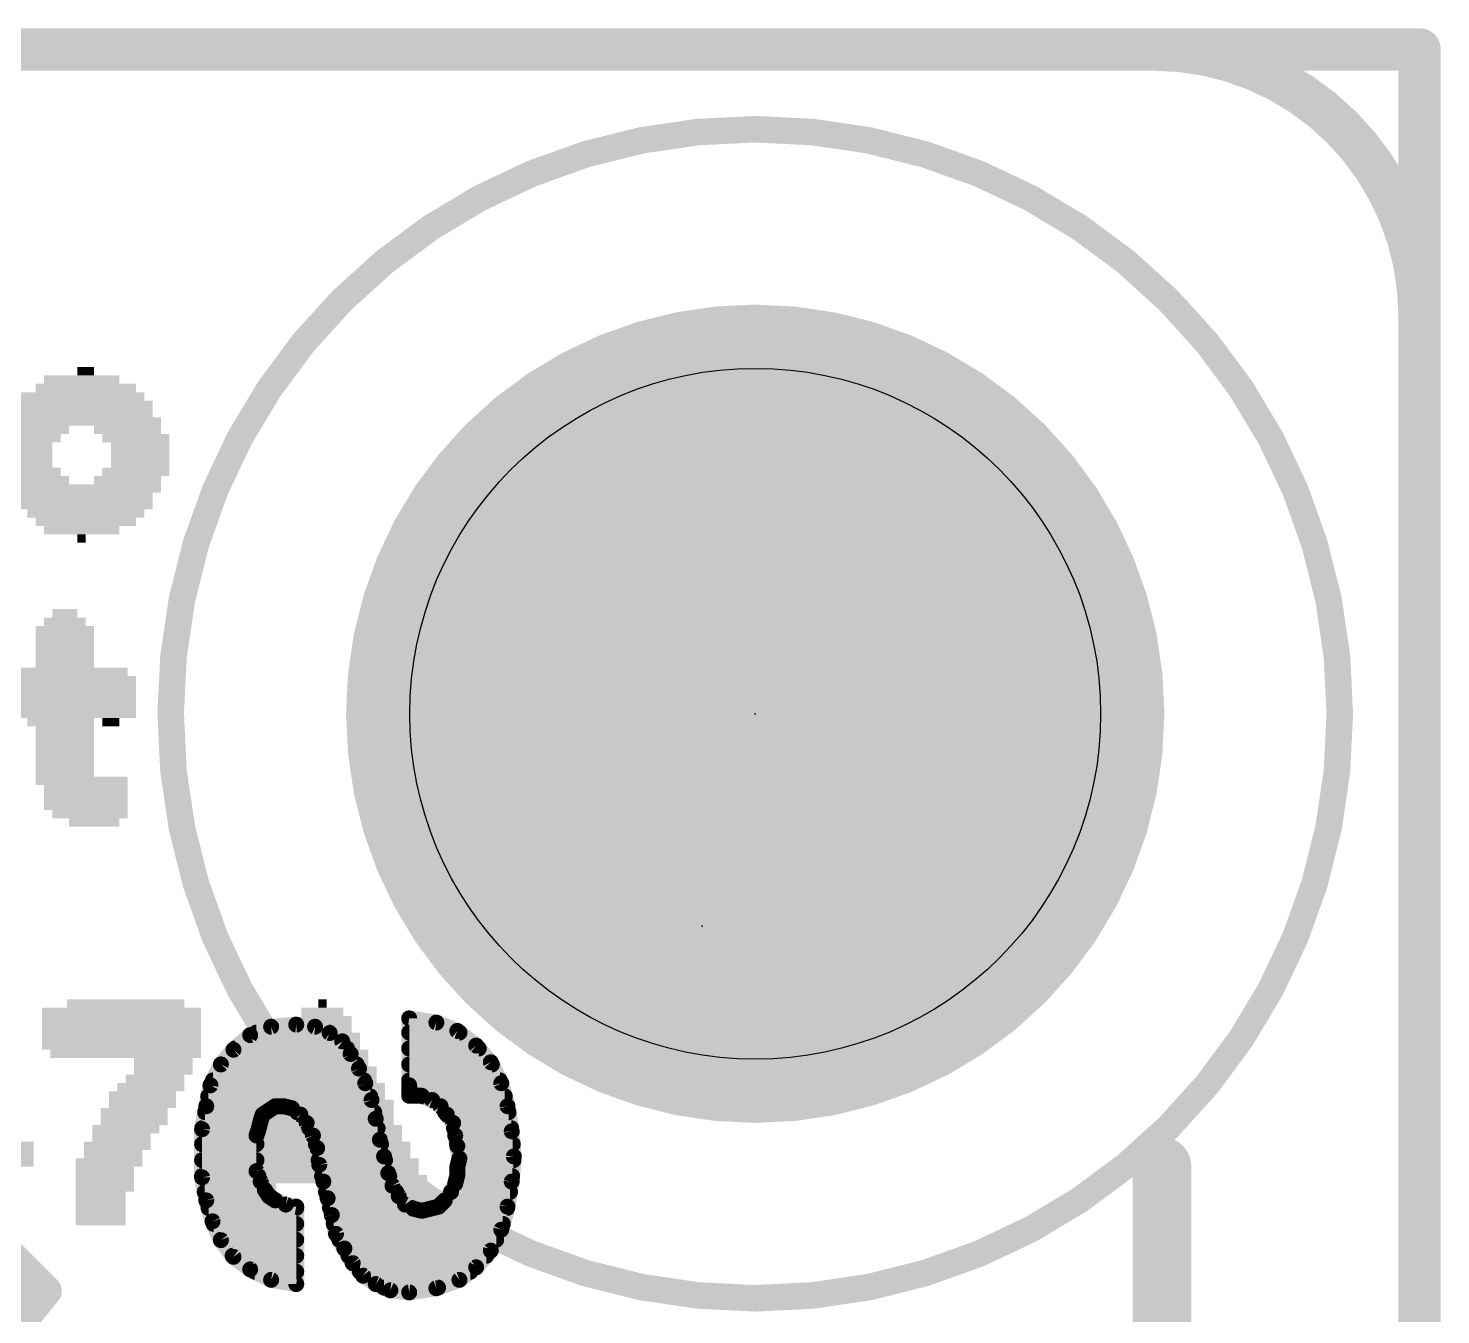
# Model space of a CAD drawing. Extents: x -34.3 to 52.3, y -19.6 to 20.4.
# Drawn here: x 13.67 to 20.42, y 14.27 to 20.42 of the extents above; entities that cross this region are included whole.
import ezdxf

# ---------------------------------------------------------------- set-up
doc = ezdxf.new("R2010")
doc.units = 0
for name, color, linetype in [('1', 12, 'CONTINUOUS'), ('16', 132, 'CONTINUOUS'), ('20', 31, 'CONTINUOUS'), ('21', 253, 'CONTINUOUS'), ('22', 253, 'CONTINUOUS'), ('23', 53, 'CONTINUOUS'), ('24', 53, 'CONTINUOUS'), ('29', 253, 'CONTINUOUS'), ('39', 12, 'CONTINUOUS'), ('41', 12, 'CONTINUOUS'), ('42', 132, 'CONTINUOUS')]:
    doc.layers.add(name, color=color, linetype=linetype)

# ---------------------------------------------------------------- blocks, each defined once
blk = doc.blocks.new('RECT')
blk.add_solid([(-0.5, -0.5), (0.5, -0.5), (-0.5, 0.5), (0.5, 0.5)])

msp = doc.modelspace()

# ---------------------------------------------------------------- linework, layer by layer
at = {"layer": '1', "const_width": 0.2032}
for points in [[(0, 20.32), (20.32, 20.32)], [(20.32, 20.32), (20.32, 0)]]:
    msp.add_lwpolyline(points, dxfattribs=at)
at = {"layer": '1', "const_width": 0.1016}
for points in [[(20.3708, 20.32, 1), (20.2692, 20.32)], [(20.32, 20.2692, 1), (20.32, 20.3708)]]:
    msp.add_lwpolyline(points, format="xyb", dxfattribs=at)
at = {"layer": '16', "const_width": 0.2032}
for points in [[(0, 20.32), (20.32, 20.32)], [(20.32, 20.32), (20.32, 0)]]:
    msp.add_lwpolyline(points, dxfattribs=at)
at = {"layer": '16', "const_width": 0.1016}
for points in [[(20.3708, 20.32, 1), (20.2692, 20.32)], [(20.32, 20.2692, 1), (20.32, 20.3708)]]:
    msp.add_lwpolyline(points, format="xyb", dxfattribs=at)
at = {"layer": '20', "const_width": 0.2032}
for points in [[(19.05, 20.32), (1.27, 20.32)], [(20.32, 1.27), (20.32, 19.05)]]:
    msp.add_lwpolyline(points, dxfattribs=at)
at = {"layer": '20'}
for points, const_width in [([(20.32, 19.05, 0.4142), (19.05, 20.32)], 0.2032), ([(19.05, 20.3708, 1), (19.05, 20.2692)], 0.1016), ([(19.05, 20.2692, 1), (19.05, 20.3708)], 0.1016), ([(20.3708, 19.05, 1), (20.2692, 19.05)], 0.1016), ([(20.2692, 19.05, 1), (20.3708, 19.05)], 0.1016)]:
    msp.add_lwpolyline(points, format="xyb", dxfattribs=dict(at, const_width=const_width))
msp.add_circle((17.145, 17.145), 1.651, dxfattribs=at)
at = {"layer": '21', "const_width": 0.2794}
msp.add_lwpolyline([(19.0895, 13.9827), (19.0895, 14.9818)], dxfattribs=at)
at = {"layer": '21', "const_width": 0.1397}
msp.add_lwpolyline([(19.1594, 14.9818, 1), (19.0197, 14.9818)], format="xyb", dxfattribs=at)
at = {"layer": '22'}
for points, const_width in [([(14.831, 15.649), (14.731, 15.609)], 0.0762), ([(14.951, 15.659), (14.831, 15.649)], 0.0762), ([(15.041, 15.649), (14.951, 15.659)], 0.0762), ([(15.111, 15.619), (15.041, 15.649)], 0.0762), ([(15.621, 15.669), (15.491, 15.689)], 0.0762), ([(15.491, 15.689), (15.491, 15.369)], 0.0762), ([(15.721, 15.629), (15.621, 15.669)], 0.0762), ([(15.811, 15.559), (15.721, 15.629)], 0.0762), ([(14.731, 15.609), (14.651, 15.539)], 0.0762), ([(14.761, 15.621), (15.1063, 15.621)], 0.0762), ([(15.171, 15.579), (15.111, 15.619)], 0.0762), ([(15.211, 15.519), (15.171, 15.579)], 0.0762), ([(15.491, 15.621), (15.7313, 15.621)], 0.0762), ([(15.881, 15.479), (15.811, 15.559)], 0.0762), ([(14.651, 15.539), (14.591, 15.469)], 0.0762), ([(14.6576, 15.5448), (15.1938, 15.5448)], 0.0762), ([(15.251, 15.449), (15.211, 15.519)], 0.0762), ([(15.491, 15.5448), (15.8234, 15.5448)], 0.0762), ([(14.591, 15.469), (14.541, 15.369)], 0.0762), ([(14.5908, 15.4686), (15.2398, 15.4686)], 0.0762), ([(15.281, 15.379), (15.251, 15.449)], 0.0762), ([(15.491, 15.4686), (15.8862, 15.4686)], 0.0762), ([(15.931, 15.379), (15.881, 15.479)], 0.0762), ([(14.541, 15.369), (14.521, 15.269)], 0.0762), ([(14.5527, 15.3924), (15.2753, 15.3924)], 0.0762), ([(15.311, 15.299), (15.281, 15.379)], 0.0762), ([(15.491, 15.3924), (15.9243, 15.3924)], 0.0762), ([(15.491, 15.369), (15.491, 15.319)], 0.0762), ([(15.961, 15.269), (15.931, 15.379)], 0.0762), ([(14.5304, 15.3162), (15.3046, 15.3162)], 0.0762), ([(15.331, 15.209), (15.311, 15.299)], 0.0762), ([(15.491, 15.319), (15.551, 15.319)], 0.0762), ([(15.551, 15.319), (15.601, 15.299)], 0.0762), ([(15.558, 15.3162), (15.9481, 15.3162)], 0.0762), ([(15.601, 15.299), (15.641, 15.269)], 0.0762), ([(14.521, 15.269), (14.501, 15.159)], 0.0762), ([(14.5157, 15.24), (14.8075, 15.24)], 0.0762), ([(14.781, 15.199), (14.791, 15.229)], 0.0762), ([(14.791, 15.229), (14.821, 15.249)], 0.0762), ([(14.821, 15.249), (14.851, 15.269)], 0.0762), ([(14.851, 15.269), (14.891, 15.269)], 0.0762), ([(14.891, 15.269), (14.931, 15.259)], 0.0762), ([(14.931, 15.259), (14.971, 15.229)], 0.0762), ([(14.9563, 15.24), (15.3241, 15.24)], 0.0762), ([(14.971, 15.229), (15.001, 15.189)], 0.0762), ([(15.641, 15.269), (15.671, 15.229)], 0.0762), ([(15.6628, 15.24), (15.9658, 15.24)], 0.0762), ([(15.671, 15.229), (15.701, 15.189)], 0.0762), ([(15.981, 15.149), (15.961, 15.269)], 0.0762), ([(14.501, 15.159), (14.501, 14.929)], 0.0762), ([(14.5019, 15.1638), (14.7722, 15.1638)], 0.0762), ([(14.761, 15.129), (14.771, 15.159)], 0.0762), ([(14.771, 15.159), (14.781, 15.199)], 0.0762), ([(15.001, 15.189), (15.031, 15.129)], 0.0762), ([(15.0136, 15.1638), (15.34, 15.1638)], 0.0762), ([(15.351, 15.109), (15.331, 15.209)], 0.0762), ([(15.701, 15.189), (15.711, 15.129)], 0.0762), ([(15.7052, 15.1638), (15.9785, 15.1638)], 0.0762), ([(14.501, 15.0876), (14.761, 15.0876)], 0.0762), ([(14.761, 14.959), (14.761, 15.129)], 0.0762), ([(15.031, 15.129), (15.051, 15.069)], 0.0762), ([(15.0448, 15.0876), (15.3564, 15.0876)], 0.0762), ([(15.371, 15.029), (15.351, 15.109)], 0.0762), ([(15.711, 15.129), (15.721, 15.079)], 0.0762), ([(15.7193, 15.0876), (15.9861, 15.0876)], 0.0762), ([(15.991, 15.029), (15.981, 15.149)], 0.0762), ([(15.051, 15.069), (15.061, 14.989)], 0.0762), ([(15.391, 14.949), (15.371, 15.029)], 0.0762), ([(15.721, 15.079), (15.731, 15.019)], 0.0762), ([(15.731, 15.019), (15.721, 14.979)], 0.0762), ([(15.981, 14.909), (15.991, 15.029)], 0.0762), ([(14.501, 15.0114), (14.761, 15.0114)], 0.0762), ([(14.781, 14.909), (14.761, 14.959)], 0.0762), ([(15.0582, 15.0114), (15.3754, 15.0114)], 0.0762), ([(15.061, 14.989), (15.081, 14.909)], 0.0762), ([(15.721, 14.979), (15.721, 14.939)], 0.0762), ([(15.7291, 15.0114), (15.9895, 15.0114)], 0.0762), ([(14.501, 14.9352), (14.7705, 14.9352)], 0.0762), ([(14.501, 14.929), (14.521, 14.819)], 0.0762), ([(14.801, 14.869), (14.781, 14.909)], 0.0762), ([(15.0745, 14.9352), (15.3956, 14.9352)], 0.0762), ([(15.081, 14.909), (15.101, 14.829)], 0.0762), ([(15.411, 14.889), (15.391, 14.949)], 0.0762), ([(15.441, 14.839), (15.411, 14.889)], 0.0762), ([(15.711, 14.899), (15.691, 14.859)], 0.0762), ([(15.721, 14.939), (15.711, 14.899)], 0.0762), ([(15.7201, 14.9352), (15.9832, 14.9352)], 0.0762), ([(15.961, 14.789), (15.981, 14.909)], 0.0762), ([(14.5137, 14.859), (14.8077, 14.859)], 0.0762), ([(14.521, 14.819), (14.551, 14.719)], 0.0762), ([(14.821, 14.839), (14.801, 14.869)], 0.0762), ([(14.851, 14.819), (14.821, 14.839)], 0.0762), ([(14.901, 14.799), (14.851, 14.819)], 0.0762), ([(15.0935, 14.859), (15.429, 14.859)], 0.0762), ([(15.101, 14.829), (15.121, 14.749)], 0.0762), ([(15.471, 14.799), (15.441, 14.839)], 0.0762), ([(15.661, 14.819), (15.631, 14.789)], 0.0762), ([(15.691, 14.859), (15.661, 14.819)], 0.0762), ([(15.691, 14.859), (15.9727, 14.859)], 0.0762), ([(14.5319, 14.7828), (14.951, 14.7828)], 0.0762), ([(14.951, 14.789), (14.901, 14.799)], 0.0762), ([(14.951, 14.419), (14.951, 14.789)], 0.0762), ([(15.1126, 14.7828), (15.5034, 14.7828)], 0.0762), ([(15.121, 14.749), (15.141, 14.659)], 0.0762), ([(15.511, 14.779), (15.471, 14.799)], 0.0762), ([(15.551, 14.769), (15.511, 14.779)], 0.0762), ([(15.591, 14.779), (15.551, 14.769)], 0.0762), ([(15.631, 14.789), (15.591, 14.779)], 0.0762), ([(15.6062, 14.7828), (15.9593, 14.7828)], 0.0762), ([(15.931, 14.679), (15.961, 14.789)], 0.0762), ([(13.4965, 14.644), (13.755, 14.3855)], 0.15), ([(14.551, 14.719), (14.591, 14.629)], 0.0762), ([(14.5565, 14.7066), (14.951, 14.7066)], 0.0762), ([(15.1304, 14.7066), (15.9385, 14.7066)], 0.0762), ([(14.5904, 14.6304), (14.951, 14.6304)], 0.0762), ([(14.591, 14.629), (14.651, 14.549)], 0.0762), ([(15.141, 14.659), (15.181, 14.589)], 0.0762), ([(15.1573, 14.6304), (15.9067, 14.6304)], 0.0762), ([(15.881, 14.579), (15.931, 14.679)], 0.0762), ([(14.6471, 14.5542), (14.951, 14.5542)], 0.0762), ([(14.651, 14.549), (14.731, 14.489)], 0.0762), ([(15.181, 14.589), (15.221, 14.519)], 0.0762), ([(15.2009, 14.5542), (15.8593, 14.5542)], 0.0762), ([(15.811, 14.499), (15.881, 14.579)], 0.0762), ([(14.731, 14.489), (14.831, 14.439)], 0.0762), ([(14.753, 14.478), (14.951, 14.478)], 0.0762), ([(15.221, 14.519), (15.271, 14.459)], 0.0762), ([(15.2552, 14.478), (15.783, 14.478)], 0.0762), ([(15.731, 14.439), (15.811, 14.499)], 0.0762), ([(13.1973, 14.4), (13.7405, 14.4)], 0.15), ([(13.755, 14.3855), (13.4476, 14.0085)], 0.15), ([(14.831, 14.439), (14.951, 14.419)], 0.0762), ([(15.271, 14.459), (15.331, 14.419)], 0.0762), ([(15.331, 14.419), (15.401, 14.389)], 0.0762), ([(15.621, 14.399), (15.731, 14.439)], 0.0762), ([(15.3711, 14.4018), (15.6287, 14.4018)], 0.0762), ([(15.401, 14.389), (15.491, 14.379)], 0.0762), ([(15.491, 14.379), (15.621, 14.399)], 0.0762), ([(11.5015, 14.25), (13.6445, 14.25)], 0.15)]:
    msp.add_lwpolyline(points, dxfattribs=dict(at, const_width=const_width))
for points, const_width in [([(14.8294, 15.668, 1), (14.8326, 15.63)], 0.0381), ([(14.8381, 15.6313, 1), (14.8239, 15.6667)], 0.0381), ([(14.9531, 15.6779, 1), (14.9489, 15.6401)], 0.0381), ([(14.9526, 15.64, 1), (14.9494, 15.678)], 0.0381), ([(15.0485, 15.6665, 1), (15.0335, 15.6315)], 0.0381), ([(15.0389, 15.6301, 1), (15.0431, 15.6679)], 0.0381), ([(15.4939, 15.7078, 1), (15.4881, 15.6702)], 0.0381), ([(15.5101, 15.689, 1), (15.472, 15.689)], 0.0381), ([(15.6281, 15.6867, 1), (15.6139, 15.6513)], 0.0381), ([(15.6181, 15.6502, 1), (15.6239, 15.6878)], 0.0381), ([(15.7327, 15.644, 1), (15.7093, 15.614)], 0.0381), ([(15.7139, 15.6113, 1), (15.7281, 15.6467)], 0.0381), ([(14.7239, 15.6267, 1), (14.7381, 15.5913)], 0.0381), ([(14.7435, 15.5947, 1), (14.7185, 15.6233)], 0.0381), ([(14.761, 15.6401, 1), (14.761, 15.602)], 0.0381), ([(15.1216, 15.6349, 1), (15.1004, 15.6031)], 0.0381), ([(15.1035, 15.6015, 1), (15.1185, 15.6365)], 0.0381), ([(15.1063, 15.602, 1), (15.1063, 15.6401)], 0.0381), ([(15.1869, 15.5896, 1), (15.1551, 15.5684)], 0.0381), ([(15.1604, 15.5631, 1), (15.1816, 15.5949)], 0.0381), ([(15.491, 15.6401, 1), (15.491, 15.602)], 0.0381), ([(15.7313, 15.602, 1), (15.7313, 15.6401)], 0.0381), ([(15.8253, 15.5715, 1), (15.7967, 15.5465)], 0.0381), ([(14.6385, 15.5533, 1), (14.6635, 15.5247)], 0.0381), ([(14.6655, 15.5266, 1), (14.6365, 15.5514)], 0.0381), ([(14.6576, 15.5639, 1), (14.6576, 15.5258)], 0.0381), ([(15.2275, 15.5285, 1), (15.1945, 15.5095)], 0.0381), ([(15.1938, 15.5258, 1), (15.1938, 15.5639)], 0.0381), ([(15.1951, 15.5084, 1), (15.2269, 15.5296)], 0.0381), ([(15.491, 15.5639, 1), (15.491, 15.5258)], 0.0381), ([(15.7993, 15.544, 1), (15.8227, 15.574)], 0.0381), ([(15.8234, 15.5258, 1), (15.8234, 15.5639)], 0.0381), ([(14.5908, 15.4877, 1), (14.5908, 15.4496)], 0.0381), ([(14.5765, 15.4814, 1), (14.6055, 15.4566)], 0.0381), ([(14.608, 15.4605, 1), (14.574, 15.4775)], 0.0381), ([(15.2685, 15.4565, 1), (15.2335, 15.4415)], 0.0381), ([(15.2345, 15.4395, 1), (15.2675, 15.4585)], 0.0381), ([(15.2398, 15.4496, 1), (15.2398, 15.4877)], 0.0381), ([(15.491, 15.4877, 1), (15.491, 15.4496)], 0.0381), ([(15.898, 15.4875, 1), (15.864, 15.4705)], 0.0381), ([(15.8667, 15.4665, 1), (15.8953, 15.4915)], 0.0381), ([(15.8862, 15.4496, 1), (15.8862, 15.4877)], 0.0381), ([(14.524, 15.3775, 1), (14.558, 15.3605)], 0.0381), ([(14.5597, 15.3653, 1), (14.5223, 15.3727)], 0.0381), ([(14.5527, 15.4115, 1), (14.5527, 15.3734)], 0.0381), ([(15.2988, 15.3857, 1), (15.2632, 15.3723)], 0.0381), ([(15.2635, 15.3715, 1), (15.2985, 15.3865)], 0.0381), ([(15.2753, 15.3734, 1), (15.2753, 15.4115)], 0.0381), ([(15.491, 15.4115, 1), (15.491, 15.3734)], 0.0381), ([(15.5101, 15.369, 1), (15.472, 15.369)], 0.0381), ([(15.9494, 15.384, 1), (15.9126, 15.374)], 0.0381), ([(15.914, 15.3705, 1), (15.948, 15.3875)], 0.0381), ([(15.9243, 15.3734, 1), (15.9243, 15.4115)], 0.0381), ([(14.5304, 15.3353, 1), (14.5304, 15.2972)], 0.0381), ([(15.3296, 15.3031, 1), (15.2924, 15.2949)], 0.0381), ([(15.3046, 15.2972, 1), (15.3046, 15.3353)], 0.0381), ([(15.472, 15.369, 1), (15.5101, 15.369)], 0.0381), ([(15.491, 15.3381, 1), (15.491, 15.3)], 0.0381), ([(15.472, 15.319, 1), (15.5101, 15.319)], 0.0381), ([(15.5581, 15.3367, 1), (15.5439, 15.3013)], 0.0381), ([(15.558, 15.3353, 1), (15.558, 15.2972)], 0.0381), ([(15.551, 15.3, 1), (15.551, 15.3381)], 0.0381), ([(15.6124, 15.3142, 1), (15.5896, 15.2838)], 0.0381), ([(15.5939, 15.2813, 1), (15.6081, 15.3167)], 0.0381), ([(15.9481, 15.2972, 1), (15.9481, 15.3353)], 0.0381), ([(14.5157, 15.2591, 1), (14.5157, 15.221)], 0.0381), ([(14.5023, 15.2727, 1), (14.5397, 15.2653)], 0.0381), ([(14.5397, 15.2656, 1), (14.5023, 15.2724)], 0.0381), ([(14.7804, 15.2449, 1), (14.8016, 15.2131)], 0.0381), ([(14.8091, 15.223, 1), (14.7729, 15.235)], 0.0381), ([(14.8104, 15.2649, 1), (14.8316, 15.2331)], 0.0381), ([(14.8075, 15.221, 1), (14.8075, 15.2591)], 0.0381), ([(14.8316, 15.2331, 1), (14.8104, 15.2649)], 0.0381), ([(14.851, 15.2881, 1), (14.851, 15.25)], 0.0381), ([(14.8616, 15.2531, 1), (14.8404, 15.2849)], 0.0381), ([(14.8956, 15.2875, 1), (14.8864, 15.2505)], 0.0381), ([(14.891, 15.25, 1), (14.891, 15.2881)], 0.0381), ([(14.9424, 15.2742, 1), (14.9196, 15.2438)], 0.0381), ([(14.9264, 15.2405, 1), (14.9356, 15.2775)], 0.0381), ([(14.9563, 15.2591, 1), (14.9563, 15.221)], 0.0381), ([(14.9862, 15.2404, 1), (14.9558, 15.2176)], 0.0381), ([(14.9596, 15.2138, 1), (14.9824, 15.2442)], 0.0381), ([(15.2932, 15.2923, 1), (15.3288, 15.3057)], 0.0381), ([(15.3241, 15.221, 1), (15.3241, 15.2591)], 0.0381), ([(15.6562, 15.2804, 1), (15.6258, 15.2576)], 0.0381), ([(15.6296, 15.2538, 1), (15.6524, 15.2842)], 0.0381), ([(15.6628, 15.2591, 1), (15.6628, 15.221)], 0.0381), ([(15.6862, 15.2404, 1), (15.6558, 15.2176)], 0.0381), ([(15.6558, 15.2176, 1), (15.6862, 15.2404)], 0.0381), ([(15.9798, 15.2721, 1), (15.9422, 15.2659)], 0.0381), ([(15.9426, 15.264, 1), (15.9794, 15.274)], 0.0381), ([(15.9658, 15.221, 1), (15.9658, 15.2591)], 0.0381), ([(14.5201, 15.159, 1), (14.482, 15.159)], 0.0381), ([(14.5019, 15.1829, 1), (14.5019, 15.1448)], 0.0381), ([(14.7891, 15.153, 1), (14.7529, 15.165)], 0.0381), ([(14.7629, 15.205, 1), (14.7991, 15.193)], 0.0381), ([(14.7995, 15.1944, 1), (14.7625, 15.2036)], 0.0381), ([(14.7722, 15.1448, 1), (14.7722, 15.1829)], 0.0381), ([(15.018, 15.1975, 1), (14.984, 15.1805)], 0.0381), ([(14.9858, 15.1776, 1), (15.0162, 15.2004)], 0.0381), ([(15.0136, 15.1829, 1), (15.0136, 15.1448)], 0.0381), ([(15.3497, 15.2127, 1), (15.3123, 15.2053)], 0.0381), ([(15.3124, 15.2049, 1), (15.3496, 15.2131)], 0.0381), ([(15.34, 15.1448, 1), (15.34, 15.1829)], 0.0381), ([(15.7198, 15.1921, 1), (15.6822, 15.1859)], 0.0381), ([(15.6858, 15.1776, 1), (15.7162, 15.2004)], 0.0381), ([(15.7052, 15.1829, 1), (15.7052, 15.1448)], 0.0381), ([(15.9785, 15.1448, 1), (15.9785, 15.1829)], 0.0381), ([(14.4823, 15.1624, 1), (14.5197, 15.1556)], 0.0381), ([(14.501, 15.1067, 1), (14.501, 15.0686)], 0.0381), ([(14.7429, 15.135, 1), (14.7791, 15.123)], 0.0381), ([(14.7801, 15.129, 1), (14.742, 15.129)], 0.0381), ([(14.7525, 15.1636, 1), (14.7895, 15.1544)], 0.0381), ([(14.761, 15.0686, 1), (14.761, 15.1067)], 0.0381), ([(15.0491, 15.135, 1), (15.0129, 15.123)], 0.0381), ([(15.014, 15.1205, 1), (15.048, 15.1375)], 0.0381), ([(15.0448, 15.1067, 1), (15.0448, 15.0686)], 0.0381), ([(15.3695, 15.1136, 1), (15.3325, 15.1044)], 0.0381), ([(15.3323, 15.1053, 1), (15.3697, 15.1127)], 0.0381), ([(15.3564, 15.0686, 1), (15.3564, 15.1067)], 0.0381), ([(15.7297, 15.1327, 1), (15.6923, 15.1253)], 0.0381), ([(15.6922, 15.1259, 1), (15.7298, 15.1321)], 0.0381), ([(15.7193, 15.1067, 1), (15.7193, 15.0686)], 0.0381), ([(16, 15.1506, 1), (15.962, 15.1474)], 0.0381), ([(15.9622, 15.1459, 1), (15.9998, 15.1521)], 0.0381), ([(15.9861, 15.0686, 1), (15.9861, 15.1067)], 0.0381), ([(15.0699, 15.0714, 1), (15.0321, 15.0666)], 0.0381), ([(15.0329, 15.063, 1), (15.0691, 15.075)], 0.0381), ([(15.3895, 15.0336, 1), (15.3525, 15.0244)], 0.0381), ([(15.7398, 15.0821, 1), (15.7022, 15.0759)], 0.0381), ([(15.7023, 15.0753, 1), (15.7397, 15.0827)], 0.0381), ([(15.7495, 15.0144, 1), (15.7125, 15.0236)], 0.0381), ([(16.01, 15.0274, 1), (15.972, 15.0306)], 0.0381), ([(14.501, 15.0305, 1), (14.501, 14.9924)], 0.0381), ([(14.7787, 14.9661, 1), (14.7433, 14.9519)], 0.0381), ([(14.761, 14.9924, 1), (14.761, 15.0305)], 0.0381), ([(15.0582, 15.0305, 1), (15.0582, 14.9924)], 0.0381), ([(15.0795, 14.9936, 1), (15.0425, 14.9844)], 0.0381), ([(15.0421, 14.9866, 1), (15.0799, 14.9914)], 0.0381), ([(15.3525, 15.0244, 1), (15.3895, 15.0336)], 0.0381), ([(15.3754, 14.9924, 1), (15.3754, 15.0305)], 0.0381), ([(15.7401, 14.979, 1), (15.702, 14.979)], 0.0381), ([(15.7025, 14.9836, 1), (15.7395, 14.9744)], 0.0381), ([(15.7291, 15.0305, 1), (15.7291, 14.9924)], 0.0381), ([(15.7122, 15.0159, 1), (15.7498, 15.0221)], 0.0381), ([(15.972, 15.0274, 1), (16.01, 15.0306)], 0.0381), ([(15.9895, 14.9924, 1), (15.9895, 15.0305)], 0.0381), ([(14.501, 14.9543, 1), (14.501, 14.9162)], 0.0381), ([(14.5197, 14.9324, 1), (14.4823, 14.9256)], 0.0381), ([(14.482, 14.929, 1), (14.5201, 14.929)], 0.0381), ([(14.742, 14.959, 1), (14.7801, 14.959)], 0.0381), ([(14.798, 14.9175, 1), (14.764, 14.9005)], 0.0381), ([(14.7633, 14.9019, 1), (14.7987, 14.9161)], 0.0381), ([(14.7705, 14.9162, 1), (14.7705, 14.9543)], 0.0381), ([(15.0745, 14.9543, 1), (15.0745, 14.9162)], 0.0381), ([(15.0995, 14.9136, 1), (15.0625, 14.9044)], 0.0381), ([(15.0625, 14.9044, 1), (15.0995, 14.9136)], 0.0381), ([(15.4091, 14.955, 1), (15.3729, 14.943)], 0.0381), ([(15.3725, 14.9444, 1), (15.4095, 14.9536)], 0.0381), ([(15.4273, 14.8988, 1), (15.3947, 14.8792)], 0.0381), ([(15.3956, 14.9162, 1), (15.3956, 14.9543)], 0.0381), ([(15.6925, 14.9036, 1), (15.7295, 14.8944)], 0.0381), ([(15.728, 14.8905, 1), (15.694, 14.9075)], 0.0381), ([(15.7201, 14.9543, 1), (15.7201, 14.9162)], 0.0381), ([(15.702, 14.939, 1), (15.7401, 14.939)], 0.0381), ([(15.7395, 14.9344, 1), (15.7025, 14.9436)], 0.0381), ([(15.962, 14.9106, 1), (16, 14.9074)], 0.0381), ([(15.9998, 14.9059, 1), (15.9622, 14.9121)], 0.0381), ([(15.9832, 14.9162, 1), (15.9832, 14.9543)], 0.0381), ([(14.5137, 14.878, 1), (14.5137, 14.8399)], 0.0381), ([(14.5392, 14.8245, 1), (14.5028, 14.8135)], 0.0381), ([(14.8169, 14.8796, 1), (14.7851, 14.8584)], 0.0381), ([(14.784, 14.8605, 1), (14.818, 14.8775)], 0.0381), ([(14.8316, 14.8549, 1), (14.8104, 14.8231)], 0.0381), ([(14.8051, 14.8284, 1), (14.8369, 14.8496)], 0.0381), ([(14.8077, 14.8399, 1), (14.8077, 14.878)], 0.0381), ([(14.8581, 14.8367, 1), (14.8439, 14.8013)], 0.0381), ([(14.8404, 14.8031, 1), (14.8616, 14.8349)], 0.0381), ([(15.0935, 14.878, 1), (15.0935, 14.8399)], 0.0381), ([(15.1195, 14.8336, 1), (15.0825, 14.8244)], 0.0381), ([(15.3929, 14.883, 1), (15.4291, 14.895)], 0.0381), ([(15.4562, 14.8504, 1), (15.4258, 14.8276)], 0.0381), ([(15.4247, 14.8292, 1), (15.4573, 14.8488)], 0.0381), ([(15.429, 14.8399, 1), (15.429, 14.878)], 0.0381), ([(15.6745, 14.8055, 1), (15.6475, 14.8325)], 0.0381), ([(15.691, 14.878, 1), (15.691, 14.8399)], 0.0381), ([(15.674, 14.8675, 1), (15.708, 14.8505)], 0.0381), ([(15.7062, 14.8476, 1), (15.6758, 14.8704)], 0.0381), ([(15.9727, 14.8399, 1), (15.9727, 14.878)], 0.0381), ([(14.5023, 14.8156, 1), (14.5397, 14.8224)], 0.0381), ([(14.5319, 14.8018, 1), (14.5319, 14.7637)], 0.0381), ([(14.9047, 14.8177, 1), (14.8973, 14.7803)], 0.0381), ([(14.8939, 14.7813, 1), (14.9081, 14.8167)], 0.0381), ([(14.9701, 14.789, 1), (14.932, 14.789)], 0.0381), ([(14.9473, 14.7703, 1), (14.9547, 14.8077)], 0.0381), ([(14.951, 14.7637, 1), (14.951, 14.8018)], 0.0381), ([(15.0825, 14.8244, 1), (15.1195, 14.8336)], 0.0381), ([(15.1126, 14.8018, 1), (15.1126, 14.7637)], 0.0381), ([(15.1396, 14.7531, 1), (15.1024, 14.7449)], 0.0381), ([(15.4795, 14.816, 1), (15.4625, 14.782)], 0.0381), ([(15.4558, 14.7876, 1), (15.4862, 14.8104)], 0.0381), ([(15.5156, 14.7975, 1), (15.5064, 14.7605)], 0.0381), ([(15.5025, 14.762, 1), (15.5195, 14.796)], 0.0381), ([(15.5034, 14.7637, 1), (15.5034, 14.8018)], 0.0381), ([(15.5464, 14.7875, 1), (15.5556, 14.7505)], 0.0381), ([(15.5464, 14.7505, 1), (15.5556, 14.7875)], 0.0381), ([(15.5864, 14.7975, 1), (15.5956, 14.7605)], 0.0381), ([(15.5956, 14.7605, 1), (15.5864, 14.7975)], 0.0381), ([(15.6062, 14.8018, 1), (15.6062, 14.7637)], 0.0381), ([(15.6175, 14.8025, 1), (15.6445, 14.7755)], 0.0381), ([(15.6356, 14.7705, 1), (15.6264, 14.8075)], 0.0381), ([(15.6458, 14.8304, 1), (15.6762, 14.8076)], 0.0381), ([(15.9422, 14.7921, 1), (15.9798, 14.7859)], 0.0381), ([(15.9794, 14.784, 1), (15.9426, 14.794)], 0.0381), ([(15.9593, 14.7637, 1), (15.9593, 14.8018)], 0.0381), ([(14.5684, 14.7267, 1), (14.5336, 14.7113)], 0.0381), ([(14.5328, 14.7135, 1), (14.5692, 14.7245)], 0.0381), ([(14.5565, 14.7256, 1), (14.5565, 14.6875)], 0.0381), ([(14.951, 14.6875, 1), (14.951, 14.7256)], 0.0381), ([(15.1025, 14.7444, 1), (15.1395, 14.7536)], 0.0381), ([(15.1304, 14.7256, 1), (15.1304, 14.6875)], 0.0381), ([(15.9385, 14.6875, 1), (15.9385, 14.7256)], 0.0381), ([(14.5904, 14.6494, 1), (14.5904, 14.6113)], 0.0381), ([(14.6062, 14.6404, 1), (14.5758, 14.6176)], 0.0381), ([(14.5736, 14.6213, 1), (14.6084, 14.6367)], 0.0381), ([(14.951, 14.6113, 1), (14.951, 14.6494)], 0.0381), ([(15.1575, 14.6685, 1), (15.1245, 14.6495)], 0.0381), ([(15.1224, 14.6549, 1), (15.1596, 14.6631)], 0.0381), ([(15.1573, 14.6494, 1), (15.1573, 14.6113)], 0.0381), ([(15.9067, 14.6113, 1), (15.9067, 14.6494)], 0.0381), ([(15.9126, 14.684, 1), (15.9494, 14.674)], 0.0381), ([(15.948, 14.6705, 1), (15.914, 14.6875)], 0.0381), ([(14.6471, 14.5733, 1), (14.6471, 14.5352)], 0.0381), ([(14.6624, 14.5642, 1), (14.6396, 14.5338)], 0.0381), ([(14.951, 14.5352, 1), (14.951, 14.5733)], 0.0381), ([(15.1975, 14.5985, 1), (15.1645, 14.5795)], 0.0381), ([(15.1645, 14.5795, 1), (15.1975, 14.5985)], 0.0381), ([(15.2009, 14.5733, 1), (15.2009, 14.5352)], 0.0381), ([(15.8593, 14.5352, 1), (15.8593, 14.5733)], 0.0381), ([(15.864, 14.5875, 1), (15.898, 14.5705)], 0.0381), ([(15.8953, 14.5665, 1), (15.8667, 14.5915)], 0.0381), ([(14.6358, 14.5376, 1), (14.6662, 14.5604)], 0.0381), ([(14.7395, 14.506, 1), (14.7225, 14.472)], 0.0381), ([(14.7196, 14.4738, 1), (14.7424, 14.5042)], 0.0381), ([(14.753, 14.4971, 1), (14.753, 14.459)], 0.0381), ([(14.951, 14.459, 1), (14.951, 14.4971)], 0.0381), ([(15.2356, 14.5312, 1), (15.2064, 14.5068)], 0.0381), ([(15.2045, 14.5095, 1), (15.2375, 14.5285)], 0.0381), ([(15.2552, 14.4971, 1), (15.2552, 14.459)], 0.0381), ([(15.783, 14.459, 1), (15.783, 14.4971)], 0.0381), ([(15.7967, 14.5115, 1), (15.8253, 14.4865)], 0.0381), ([(15.8224, 14.4838, 1), (15.7996, 14.5142)], 0.0381), ([(13.7841, 14.3618, 1), (13.7259, 14.4092)], 0.075), ([(13.7285, 14.359, 1), (13.7815, 14.412)], 0.075), ([(13.7405, 14.3625, 1), (13.7405, 14.4375)], 0.075), ([(14.8341, 14.4578, 1), (14.8279, 14.4202)], 0.0381), ([(14.8225, 14.422, 1), (14.8395, 14.456)], 0.0381), ([(14.9479, 14.4002, 1), (14.9541, 14.4378)], 0.0381), ([(15.2816, 14.4749, 1), (15.2604, 14.4431)], 0.0381), ([(15.2564, 14.4468, 1), (15.2856, 14.4712)], 0.0381), ([(15.3385, 14.4365, 1), (15.3235, 14.4015)], 0.0381), ([(15.3204, 14.4031, 1), (15.3416, 14.4349)], 0.0381), ([(15.7196, 14.4542, 1), (15.7424, 14.4238)], 0.0381), ([(15.7375, 14.4211, 1), (15.7245, 14.4569)], 0.0381), ([(14.932, 14.419, 1), (14.9701, 14.419)], 0.0381), ([(15.3711, 14.4209, 1), (15.3711, 14.3828)], 0.0381), ([(15.4031, 14.4079, 1), (15.3989, 14.3701)], 0.0381), ([(15.3935, 14.3715, 1), (15.4085, 14.4065)], 0.0381), ([(15.4881, 14.3978, 1), (15.4939, 14.3602)], 0.0381), ([(15.4889, 14.3601, 1), (15.4931, 14.3979)], 0.0381), ([(15.6145, 14.4169, 1), (15.6275, 14.3811)], 0.0381), ([(15.6239, 14.3802, 1), (15.6181, 14.4178)], 0.0381), ([(15.6287, 14.3828, 1), (15.6287, 14.4209)], 0.0381), ([(13.6445, 14.2125, 1), (13.6445, 14.2875)], 0.075)]:
    msp.add_lwpolyline(points, format="xyb", dxfattribs=dict(at, const_width=const_width))
at = {"layer": '23'}
msp.add_point((17.145, 17.145), dxfattribs=at)
at = {"layer": '24'}
msp.add_point((16.891, 16.129), dxfattribs=at)
at = {"layer": '29', "const_width": 1.7526}
msp.add_lwpolyline([(17.145, 16.2687, 1), (17.145, 18.0213, 1), (17.145, 16.2687)], format="xyb", dxfattribs=at)
at = {"layer": '39', "const_width": 0.127}
msp.add_lwpolyline([(17.145, 14.351, 1), (17.145, 19.939, 1), (17.145, 14.351)], format="xyb", dxfattribs=at)
at = {"layer": '41'}
for points, const_width in [([(17.145, 18.9992, 1), (17.145, 15.2908)], 0.2032), ([(17.145, 15.2908, 1), (17.145, 18.9992)], 0.2032), ([(17.145, 19.05, 1), (17.145, 18.9484)], 0.1016), ([(17.145, 18.9484, 1), (17.145, 19.05)], 0.1016), ([(17.145, 15.3416, 1), (17.145, 15.24)], 0.1016), ([(17.145, 15.24, 1), (17.145, 15.3416)], 0.1016)]:
    msp.add_lwpolyline(points, format="xyb", dxfattribs=dict(at, const_width=const_width))
at = {"layer": '42'}
for points, const_width in [([(17.145, 18.9992, 1), (17.145, 15.2908)], 0.2032), ([(17.145, 15.2908, 1), (17.145, 18.9992)], 0.2032), ([(17.145, 19.05, 1), (17.145, 18.9484)], 0.1016), ([(17.145, 18.9484, 1), (17.145, 19.05)], 0.1016), ([(17.145, 15.3416, 1), (17.145, 15.24)], 0.1016), ([(17.145, 15.24, 1), (17.145, 15.3416)], 0.1016)]:
    msp.add_lwpolyline(points, format="xyb", dxfattribs=dict(at, const_width=const_width))

# ---------------------------------------------------------------- block references
at = {"layer": '21', "yscale": 0.04}
for p, xscale in [((13.945, 18.782), 0.08), ((13.945, 18.702), 0.48), ((13.925, 18.742), 0.36), ((13.925, 18.662), 0.6), ((13.945, 18.622), 0.64), ((13.925, 18.582), 0.68), ((13.925, 18.542), 0.76), ((13.705, 18.502), 0.32), ((14.145, 18.502), 0.32), ((13.685, 18.462), 0.28), ((13.665, 18.422), 0.24), ((14.185, 18.462), 0.32), ((14.205, 18.422), 0.28), ((13.645, 18.382), 0.28), ((14.205, 18.382), 0.28), ((13.665, 18.342), 0.24), ((13.685, 18.302), 0.28), ((14.185, 18.302), 0.32), ((14.205, 18.342), 0.28), ((13.705, 18.262), 0.32), ((13.925, 18.222), 0.76), ((14.145, 18.262), 0.32), ((13.925, 18.182), 0.68), ((13.945, 18.142), 0.64), ((13.945, 18.102), 0.56), ((13.945, 18.062), 0.48), ((13.925, 18.022), 0.36), ((13.925, 17.982), 0.04), ((13.845, 17.625), 0.12), ((13.845, 17.545), 0.28), ((13.845, 17.585), 0.2), ((13.845, 17.505), 0.28), ((13.845, 17.465), 0.28), ((13.845, 17.425), 0.28), ((13.885, 17.345), 0.52), ((13.845, 17.385), 0.28), ((13.885, 17.305), 0.6), ((13.885, 17.265), 0.6), ((13.885, 17.225), 0.6), ((13.885, 17.185), 0.6), ((13.885, 17.145), 0.6), ((13.825, 17.105), 0.32), ((13.845, 17.065), 0.28), ((14.065, 17.105), 0.08), ((13.845, 17.025), 0.28), ((13.845, 16.985), 0.28), ((13.845, 16.945), 0.28), ((13.845, 16.905), 0.28), ((13.845, 16.865), 0.28), ((13.925, 16.825), 0.44), ((13.945, 16.785), 0.4), ((13.945, 16.745), 0.4), ((13.945, 16.705), 0.4), ((13.965, 16.665), 0.36), ((13.985, 16.625), 0.24), ((14.116, 15.72), 0.76), ((14.136, 15.76), 0.56), ((15.076, 15.72), 0.2), ((15.076, 15.76), 0.04), ((14.116, 15.68), 0.76), ((15.096, 15.68), 0.24), ((14.116, 15.64), 0.76), ((14.116, 15.6), 0.76), ((15.076, 15.64), 0.28), ((15.096, 15.6), 0.32), ((14.116, 15.56), 0.76), ((14.136, 15.52), 0.72), ((15.076, 15.56), 0.36), ((15.096, 15.52), 0.4), ((14.316, 15.48), 0.28), ((15.076, 15.48), 0.44), ((14.276, 15.4), 0.28), ((14.316, 15.44), 0.28), ((15.076, 15.4), 0.52), ((15.096, 15.44), 0.48), ((14.216, 15.32), 0.32), ((14.256, 15.36), 0.32), ((15.076, 15.32), 0.6), ((15.096, 15.36), 0.56), ((14.176, 15.24), 0.32), ((14.216, 15.28), 0.32), ((14.896, 15.24), 0.32), ((14.916, 15.28), 0.28), ((15.256, 15.28), 0.32), ((15.276, 15.24), 0.28), ((14.176, 15.2), 0.32), ((14.876, 15.2), 0.28), ((15.276, 15.2), 0.28), ((14.136, 15.16), 0.32), ((14.116, 15.12), 0.28), ((14.856, 15.16), 0.32), ((15.076, 15.12), 0.76), ((15.316, 15.16), 0.28), ((13.556, 15.08), 0.28), ((13.556, 15.04), 0.28), ((14.096, 15.08), 0.32), ((14.076, 15.04), 0.28), ((15.076, 15.08), 0.84), ((15.076, 15.04), 0.84), ((13.556, 15), 0.28), ((14.056, 15), 0.32), ((15.076, 15), 0.92), ((14.036, 14.96), 0.28), ((14.036, 14.92), 0.28), ((15.076, 14.96), 0.92), ((14.036, 14.88), 0.28), ((14.016, 14.84), 0.24), ((14.696, 14.84), 0.32), ((14.716, 14.88), 0.28), ((15.436, 14.88), 0.28), ((15.456, 14.84), 0.32), ((14.016, 14.8), 0.24), ((14.676, 14.8), 0.28), ((15.476, 14.8), 0.28), ((14.016, 14.76), 0.24), ((14.016, 14.72), 0.24), ((14.696, 14.76), 0.24), ((14.696, 14.72), 0.16), ((15.476, 14.76), 0.28), ((15.456, 14.72), 0.16)]:
    msp.add_blockref('RECT', p, dxfattribs=dict(at, xscale=xscale))
msp.add_blockref('RECT', (15.076, 14.92), dxfattribs=at)

doc.saveas('drawing.dxf')
